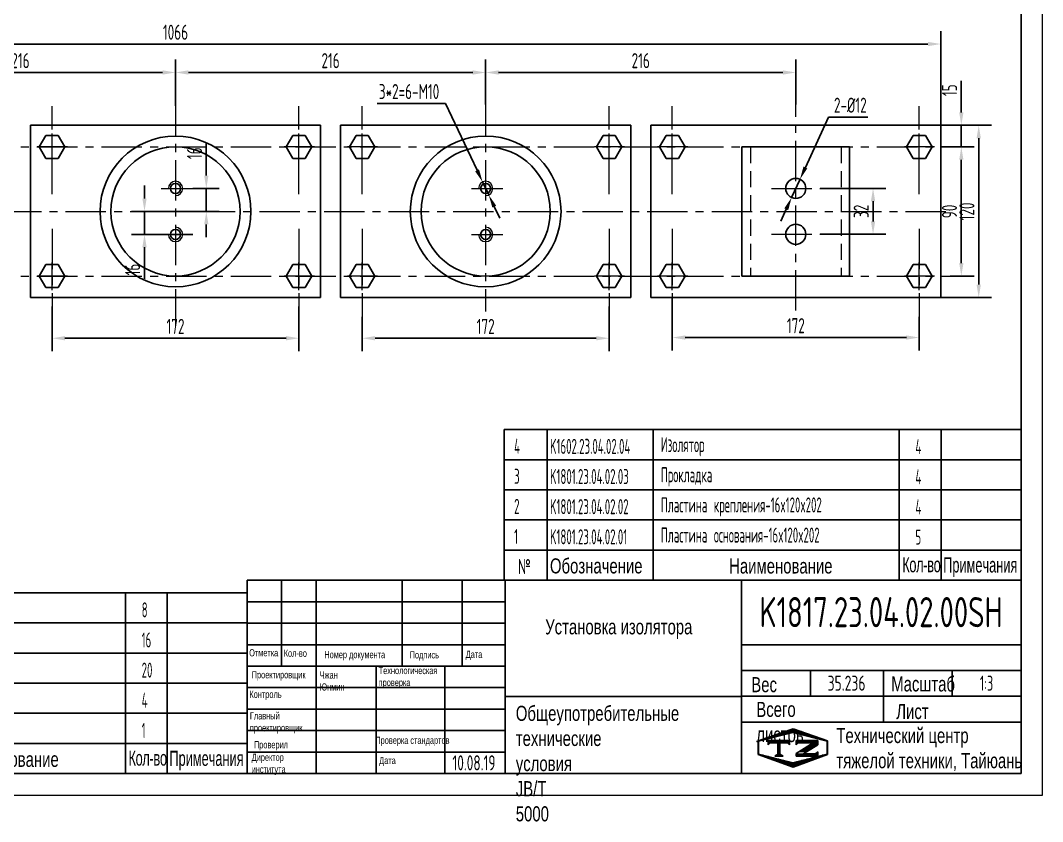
# Model space of a CAD drawing. Header units: millimetres. Extents: x 0 to 1260, y -18 to 891.
# Drawn here: x 548 to 1260, y -18 to 540 of the extents above; entities that cross this region are included whole.
import ezdxf
from ezdxf.enums import TextEntityAlignment as Align

# ---------------------------------------------------------------- set-up
doc = ezdxf.new("R2010")
doc.units = ezdxf.units.MM
doc.header["$LTSCALE"] = 30
doc.linetypes.add('F', pattern=[0.75, 0.5, -0.25])
doc.linetypes.add('G', pattern=[2, 1.25, -0.25, 0.25, -0.25])
doc.layers.get('0').update_dxf_attribs({"lineweight": 30})
doc.layers.get('DEFPOINTS').update_dxf_attribs({"lineweight": 30})
for name, color, linetype, lineweight in [('01', 7, 'Continuous', 30), ('02', 1, 'Continuous', 13), ('04', 2, 'F', 13), ('05', 4, 'G', 13), ('08', 1, 'Continuous', 13), ('11', 3, 'Continuous', 13), ('THICK', 7, 'Continuous', 30)]:
    doc.layers.add(name, color=color, linetype=linetype, lineweight=lineweight)
doc.styles.add('HZLIB', font='TXT.shx', dxfattribs={"width": 0.5, "height": 10.5})
doc.styles.get("Standard").update_dxf_attribs({"font": 'isocp', "width": 0.707, "bigfont": 'intecad.shx'})
doc.dimstyles.new('INTE', dxfattribs={"dimscale": 3, "dimtxt": 3.5, "dimasz": 3, "dimexe": 3, "dimexo": 0, "dimgap": 1, "dimtad": 1, "dimdec": 1, "dimdsep": 46, "dimtxsty": 'Standard', "dimcen": 0, "dimclrd": 1, "dimclre": 1, "dimclrt": 3, "dimaunit": 1, "dimadec": 0, "dimazin": 0, "dimtfac": 1, "dimtmove": 0, "dimatfit": 0, "dimfxl": 0, "dimarcsym": 0})
doc.dimstyles.new('inte_cir_cir7', dxfattribs={"dimscale": 3, "dimtxt": 3.5, "dimasz": 3, "dimexe": 3, "dimexo": 0, "dimgap": 1, "dimtad": 1, "dimtoh": 1, "dimdec": 1, "dimdsep": 46, "dimtxsty": 'Standard', "dimcen": 0, "dimclrd": 1, "dimclre": 1, "dimclrt": 3, "dimaunit": 1, "dimadec": 0, "dimazin": 0, "dimtfac": 1, "dimtmove": 0, "dimatfit": 2, "dimfxl": 0, "dimarcsym": 0})

# ---------------------------------------------------------------- blocks, each defined once
blk = doc.blocks.new('*U6')
at = {"layer": '01'}
for p, q in [((0, 8.88), (-8, 4.27)), ((8, 4.27), (0, 8.88)), ((-8, 4.27), (-8, 0)), ((-8, -4.27), (-8, 0)), ((8, 0), (8, 4.27)), ((8, 0), (8, -4.27)), ((0, -8.88), (-8, -4.27)), ((8, -4.27), (0, -8.88))]:
    blk.add_line(p, q, dxfattribs=at)
at = {"layer": '05'}
for p, q in [((0, -10.7), (0, 10.3)), ((-9.86, 0), (9.35, 0))]:
    blk.add_line(p, q, dxfattribs=at)
blk = doc.blocks.new('*D8')
at = {"layer": '08', "color": 1, "lineweight": -2, "ltscale": 0.75}
for p, q in [((440.16, 487.45), (440.16, 512.47)), ((656.16, 480.24), (656.16, 512.47)), ((449.16, 503.47), (647.16, 503.47))]:
    blk.add_line(p, q, dxfattribs=at)
at = {"layer": '08', "color": 1, "ltscale": 0.75}
for points in [[(449.16, 504.97), (449.16, 501.97), (440.16, 503.47)], [(647.16, 504.97), (647.16, 501.97), (656.16, 503.47)]]:
    blk.add_solid(points, dxfattribs=at)
at = {"layer": 'DEFPOINTS', "color": 0, "ltscale": 0.75}
for p in [(656.16, 503.47), (440.16, 487.45), (656.16, 480.24)]:
    blk.add_point(p, dxfattribs=at)
at = {"layer": '08', "color": 3, "ltscale": 0.75, "insert": (548.16, 511.72), "char_height": 10.5, "attachment_point": 5}
blk.add_mtext('216', dxfattribs=at)
blk = doc.blocks.new('*D9')
at = {"layer": '08', "color": 1, "lineweight": -2, "ltscale": 0.75}
for p, q in [((656.16, 480.24), (656.16, 512.47)), ((872.16, 487.45), (872.16, 512.47)), ((665.16, 503.47), (863.16, 503.47))]:
    blk.add_line(p, q, dxfattribs=at)
at = {"layer": '08', "color": 1, "ltscale": 0.75}
for points in [[(665.16, 504.97), (665.16, 501.97), (656.16, 503.47)], [(863.16, 504.97), (863.16, 501.97), (872.16, 503.47)]]:
    blk.add_solid(points, dxfattribs=at)
at = {"layer": 'DEFPOINTS', "color": 0, "ltscale": 0.75}
for p in [(872.16, 503.47), (872.16, 487.45), (656.16, 480.24)]:
    blk.add_point(p, dxfattribs=at)
at = {"layer": '08', "color": 3, "ltscale": 0.75, "insert": (764.16, 511.72), "char_height": 10.5, "attachment_point": 5}
blk.add_mtext('216', dxfattribs=at)
blk = doc.blocks.new('*D10')
at = {"layer": '08', "color": 1, "lineweight": -2, "ltscale": 0.75}
for p, q in [((872.16, 481.25), (872.16, 512.47)), ((1088.16, 481.25), (1088.16, 512.47)), ((881.16, 503.47), (1079.16, 503.47))]:
    blk.add_line(p, q, dxfattribs=at)
at = {"layer": '08', "color": 1, "ltscale": 0.75}
for points in [[(881.16, 504.97), (881.16, 501.97), (872.16, 503.47)], [(1079.16, 504.97), (1079.16, 501.97), (1088.16, 503.47)]]:
    blk.add_solid(points, dxfattribs=at)
at = {"layer": 'DEFPOINTS', "color": 0, "ltscale": 0.75}
for p in [(1088.16, 503.47), (872.16, 481.25), (1088.16, 481.25)]:
    blk.add_point(p, dxfattribs=at)
at = {"layer": '08', "color": 3, "ltscale": 0.75, "insert": (980.16, 511.72), "char_height": 10.5, "attachment_point": 5}
blk.add_mtext('216', dxfattribs=at)
blk = doc.blocks.new('*D11')
at = {"layer": '08', "color": 1, "lineweight": -2, "ltscale": 0.75}
for p, q in [((123.16, 470.5), (123.16, 532.29)), ((1189.16, 466.66), (1189.16, 532.29)), ((1180.16, 523.29), (132.16, 523.29))]:
    blk.add_line(p, q, dxfattribs=at)
at = {"layer": '08', "color": 1, "ltscale": 0.75}
for points in [[(132.16, 524.79), (132.16, 521.79), (123.16, 523.29)], [(1180.16, 524.79), (1180.16, 521.79), (1189.16, 523.29)]]:
    blk.add_solid(points, dxfattribs=at)
at = {"layer": 'DEFPOINTS', "color": 0, "ltscale": 0.75}
for p in [(123.16, 523.29), (123.16, 470.5), (1189.16, 466.66)]:
    blk.add_point(p, dxfattribs=at)
at = {"layer": '08', "color": 3, "ltscale": 0.75, "insert": (656.16, 531.54), "char_height": 10.5, "attachment_point": 5}
blk.add_mtext('1066', dxfattribs=at)
blk = doc.blocks.new('*D12')
at = {"layer": '08', "color": 1, "lineweight": -2, "ltscale": 0.75}
for p, q in [((1189.16, 466.66), (1224.55, 466.66)), ((1215.55, 355.66), (1215.55, 457.66)), ((1189.16, 346.66), (1224.55, 346.66))]:
    blk.add_line(p, q, dxfattribs=at)
at = {"layer": '08', "color": 1, "ltscale": 0.75}
for points in [[(1214.05, 457.66), (1217.05, 457.66), (1215.55, 466.66)], [(1214.05, 355.66), (1217.05, 355.66), (1215.55, 346.66)]]:
    blk.add_solid(points, dxfattribs=at)
at = {"layer": 'DEFPOINTS', "color": 0, "ltscale": 0.75}
for p in [(1189.16, 466.66), (1215.55, 466.66), (1189.16, 346.66)]:
    blk.add_point(p, dxfattribs=at)
at = {"layer": '08', "color": 3, "ltscale": 0.75, "insert": (1207.3, 406.66), "char_height": 10.5, "attachment_point": 5, "rotation": 90}
blk.add_mtext('120', dxfattribs=at)
blk = doc.blocks.new('*D13')
at = {"layer": '08', "color": 1, "lineweight": -2, "ltscale": 0.75}
for p, q in [((1203.43, 475.66), (1203.43, 497.65)), ((1189.88, 466.66), (1212.43, 466.66)), ((1203.43, 451.66), (1203.43, 466.66)), ((1189.88, 451.66), (1212.43, 451.66)), ((1203.43, 442.66), (1203.43, 433.66))]:
    blk.add_line(p, q, dxfattribs=at)
at = {"layer": '08', "color": 1, "ltscale": 0.75}
for points in [[(1201.93, 475.66), (1204.93, 475.66), (1203.43, 466.66)], [(1201.93, 442.66), (1204.93, 442.66), (1203.43, 451.66)]]:
    blk.add_solid(points, dxfattribs=at)
at = {"layer": 'DEFPOINTS', "color": 0, "ltscale": 0.75}
for p in [(1189.88, 466.66), (1203.43, 466.66), (1189.88, 451.66)]:
    blk.add_point(p, dxfattribs=at)
at = {"layer": '08', "color": 3, "ltscale": 0.75, "insert": (1195.18, 491.16), "char_height": 10.5, "attachment_point": 5, "rotation": 90}
blk.add_mtext('15', dxfattribs=at)
blk = doc.blocks.new('*D14')
at = {"layer": '08', "color": 1, "lineweight": -2, "ltscale": 0.75}
for p, q in [((1189.88, 451.66), (1212.43, 451.66)), ((1203.43, 442.66), (1203.43, 370.66)), ((1195.65, 361.66), (1212.43, 361.66))]:
    blk.add_line(p, q, dxfattribs=at)
at = {"layer": '08', "color": 1, "ltscale": 0.75}
for points in [[(1201.93, 442.66), (1204.93, 442.66), (1203.43, 451.66)], [(1201.93, 370.66), (1204.93, 370.66), (1203.43, 361.66)]]:
    blk.add_solid(points, dxfattribs=at)
at = {"layer": 'DEFPOINTS', "color": 0, "ltscale": 0.75}
for p in [(1189.88, 451.66), (1195.65, 361.66), (1203.43, 361.66)]:
    blk.add_point(p, dxfattribs=at)
at = {"layer": '08', "color": 3, "ltscale": 0.75, "insert": (1195.18, 406.66), "char_height": 10.5, "attachment_point": 5, "rotation": 90}
blk.add_mtext('90', dxfattribs=at)
blk = doc.blocks.new('*D15')
at = {"layer": '08', "color": 1, "lineweight": -2, "ltscale": 0.75}
for p, q in [((1002.16, 346.66), (1002.16, 309.82)), ((1174.16, 333.31), (1174.16, 309.82)), ((1165.16, 318.82), (1011.16, 318.82))]:
    blk.add_line(p, q, dxfattribs=at)
at = {"layer": '08', "color": 1, "ltscale": 0.75}
for points in [[(1011.16, 320.32), (1011.16, 317.32), (1002.16, 318.82)], [(1165.16, 320.32), (1165.16, 317.32), (1174.16, 318.82)]]:
    blk.add_solid(points, dxfattribs=at)
at = {"layer": 'DEFPOINTS', "color": 0, "ltscale": 0.75}
for p in [(1002.16, 346.66), (1174.16, 333.31), (1002.16, 318.82)]:
    blk.add_point(p, dxfattribs=at)
at = {"layer": '08', "color": 3, "ltscale": 0.75, "insert": (1088.16, 327.07), "char_height": 10.5, "attachment_point": 5}
blk.add_mtext('172', dxfattribs=at)
blk = doc.blocks.new('*D16')
at = {"layer": '08', "color": 1, "lineweight": -2, "ltscale": 0.75}
for p, q in [((958.16, 340.48), (958.16, 309.32)), ((786.16, 333.31), (786.16, 309.32)), ((949.16, 318.32), (795.16, 318.32))]:
    blk.add_line(p, q, dxfattribs=at)
at = {"layer": '08', "color": 1, "ltscale": 0.75}
for points in [[(795.16, 319.82), (795.16, 316.82), (786.16, 318.32)], [(949.16, 319.82), (949.16, 316.82), (958.16, 318.32)]]:
    blk.add_solid(points, dxfattribs=at)
at = {"layer": 'DEFPOINTS', "color": 0, "ltscale": 0.75}
for p in [(958.16, 340.48), (786.16, 333.31), (786.16, 318.32)]:
    blk.add_point(p, dxfattribs=at)
at = {"layer": '08', "color": 3, "ltscale": 0.75, "insert": (872.16, 326.57), "char_height": 10.5, "attachment_point": 5}
blk.add_mtext('172', dxfattribs=at)
blk = doc.blocks.new('*D17')
at = {"layer": '08', "color": 1, "lineweight": -2, "ltscale": 0.75}
for p, q in [((570.16, 340.51), (570.16, 309.32)), ((742.16, 340.51), (742.16, 309.32)), ((733.16, 318.32), (579.16, 318.32))]:
    blk.add_line(p, q, dxfattribs=at)
at = {"layer": '08', "color": 1, "ltscale": 0.75}
for points in [[(579.16, 319.82), (579.16, 316.82), (570.16, 318.32)], [(733.16, 319.82), (733.16, 316.82), (742.16, 318.32)]]:
    blk.add_solid(points, dxfattribs=at)
at = {"layer": 'DEFPOINTS', "color": 0, "ltscale": 0.75}
for p in [(570.16, 340.51), (742.16, 340.51), (570.16, 318.32)]:
    blk.add_point(p, dxfattribs=at)
at = {"layer": '08', "color": 3, "ltscale": 0.75, "insert": (656.16, 326.57), "char_height": 10.5, "attachment_point": 5}
blk.add_mtext('172', dxfattribs=at)
blk = doc.blocks.new('*D19')
at = {"layer": '08', "color": 1, "lineweight": -2, "ltscale": 0.75}
for p, q in [((677.61, 431.66), (677.61, 453.71)), ((668.14, 422.66), (686.61, 422.66)), ((677.61, 406.66), (677.61, 422.66)), ((668.14, 406.66), (686.61, 406.66)), ((677.61, 397.66), (677.61, 388.66))]:
    blk.add_line(p, q, dxfattribs=at)
at = {"layer": '08', "color": 1, "ltscale": 0.75}
for points in [[(676.11, 431.66), (679.11, 431.66), (677.61, 422.66)], [(676.11, 397.66), (679.11, 397.66), (677.61, 406.66)]]:
    blk.add_solid(points, dxfattribs=at)
at = {"layer": 'DEFPOINTS', "color": 0, "ltscale": 0.75}
for p in [(668.14, 422.66), (677.61, 422.66), (668.14, 406.66)]:
    blk.add_point(p, dxfattribs=at)
at = {"layer": '08', "color": 3, "ltscale": 0.75, "insert": (669.36, 447.19), "char_height": 10.5, "attachment_point": 5, "rotation": 90}
blk.add_mtext('16', dxfattribs=at)
blk = doc.blocks.new('*D20')
at = {"layer": '08', "color": 1, "lineweight": -2, "ltscale": 0.75}
for p, q in [((634.56, 415.66), (634.56, 424.66)), ((668.14, 406.66), (625.56, 406.66)), ((634.56, 406.66), (634.56, 390.66)), ((668.14, 390.66), (625.56, 390.66)), ((634.56, 381.66), (634.56, 359.61))]:
    blk.add_line(p, q, dxfattribs=at)
at = {"layer": '08', "color": 1, "ltscale": 0.75}
for points in [[(633.06, 415.66), (636.06, 415.66), (634.56, 406.66)], [(633.06, 381.66), (636.06, 381.66), (634.56, 390.66)]]:
    blk.add_solid(points, dxfattribs=at)
at = {"layer": 'DEFPOINTS', "color": 0, "ltscale": 0.75}
for p in [(668.14, 406.66), (634.56, 390.66), (668.14, 390.66)]:
    blk.add_point(p, dxfattribs=at)
at = {"layer": '08', "color": 3, "ltscale": 0.75, "insert": (626.31, 366.14), "char_height": 10.5, "attachment_point": 5, "rotation": 90}
blk.add_mtext('16', dxfattribs=at)
blk = doc.blocks.new('*D31')
at = {"layer": '08', "color": 1, "lineweight": -2, "ltscale": 0.75}
for p, q in [((844.08, 481.94), (796.53, 481.94)), ((866.17, 435.31), (844.08, 481.94)), ((874.3, 418.14), (870.02, 427.18)), ((878.16, 410.01), (882.01, 401.88))]:
    blk.add_line(p, q, dxfattribs=at)
at = {"layer": '08', "color": 1, "ltscale": 0.75}
for points in [[(867.52, 435.95), (864.81, 434.67), (870.02, 427.18)], [(879.51, 410.65), (876.8, 409.37), (874.3, 418.14)]]:
    blk.add_solid(points, dxfattribs=at)
at = {"layer": 'DEFPOINTS', "color": 0, "ltscale": 0.75}
for p in [(870.02, 427.18), (874.3, 418.14)]:
    blk.add_point(p, dxfattribs=at)
at = {"layer": '08', "color": 3, "ltscale": 0.75, "insert": (818.8, 490.19), "char_height": 10.5, "attachment_point": 5}
blk.add_mtext('3*2=6-M10', dxfattribs=at)
blk = doc.blocks.new('*D33')
at = {"layer": '08', "color": 1, "lineweight": -2, "ltscale": 0.75}
for p, q in [((1105.16, 422.73), (1150.94, 422.73)), ((1141.94, 399.73), (1141.94, 413.73)), ((1105.16, 390.73), (1150.94, 390.73))]:
    blk.add_line(p, q, dxfattribs=at)
at = {"layer": '08', "color": 1, "ltscale": 0.75}
for points in [[(1140.44, 413.73), (1143.44, 413.73), (1141.94, 422.73)], [(1140.44, 399.73), (1143.44, 399.73), (1141.94, 390.73)]]:
    blk.add_solid(points, dxfattribs=at)
at = {"layer": 'DEFPOINTS', "color": 0, "ltscale": 0.75}
for p in [(1105.16, 422.73), (1141.94, 422.73), (1105.16, 390.73)]:
    blk.add_point(p, dxfattribs=at)
at = {"layer": '08', "color": 3, "ltscale": 0.75, "insert": (1133.69, 406.73), "char_height": 10.5, "attachment_point": 5, "rotation": 90}
blk.add_mtext('32', dxfattribs=at)
blk = doc.blocks.new('*D34')
at = {"layer": '08', "color": 1, "lineweight": -2, "ltscale": 0.75}
for p, q in [((1094.83, 437.28), (1110.95, 472.44)), ((1110.95, 472.44), (1138.34, 472.44)), ((1085.25, 416.37), (1091.08, 429.09)), ((1081.5, 408.19), (1077.75, 400))]:
    blk.add_line(p, q, dxfattribs=at)
at = {"layer": '08', "color": 1, "ltscale": 0.75}
for points in [[(1093.47, 437.9), (1096.19, 436.65), (1091.08, 429.09)], [(1080.13, 408.81), (1082.86, 407.56), (1085.25, 416.37)]]:
    blk.add_solid(points, dxfattribs=at)
at = {"layer": 'DEFPOINTS', "color": 0, "ltscale": 0.75}
for p in [(1091.08, 429.09), (1085.25, 416.37)]:
    blk.add_point(p, dxfattribs=at)
at = {"layer": '08', "color": 3, "ltscale": 0.75, "insert": (1126.14, 480.69), "char_height": 10.5, "attachment_point": 5}
blk.add_mtext('2-%%C12', dxfattribs=at)
blk = doc.blocks.new('*U46')
at = {"layer": '01'}
for points in [[(415, 5), (415, 292)], [(25, 5), (415, 5)]]:
    blk.add_lwpolyline(points, dxfattribs=at)
at = {"layer": '02'}
for points in [[(420, 0), (420, 297)], [(0, 0), (420, 0)]]:
    blk.add_lwpolyline(points, dxfattribs=at)
blk = doc.blocks.new('*X63')
at = {"color": 0}
for p, q in [((127.06, 7.8), (132.06, 7.8)), ((127.06, 7.5), (132.06, 7.5)), ((127.06, 7.2), (127.32, 7.2)), ((130.62, 7.2), (132.06, 7.2)), ((127.84, 5.4), (129.64, 5.4)), ((128.3, 5.7), (130.1, 5.7)), ((128.77, 6), (130.57, 6)), ((129.23, 6.3), (131.04, 6.3)), ((129.7, 6.6), (131.51, 6.6)), ((130.16, 6.9), (131.98, 6.9))]:
    blk.add_line(p, q, dxfattribs=at)
blk = doc.blocks.new('*X64')
at = {"color": 0}
for p, q in [((127.06, 4.8), (132.06, 4.8)), ((131.84, 5.1), (132.06, 5.1)), ((127.06, 4.5), (132.06, 4.5))]:
    blk.add_line(p, q, dxfattribs=at)
blk = doc.blocks.new('*X62')
at = {"color": 0}
for p, q in [((122.82, 4.8), (123.24, 4.8)), ((122.34, 4.5), (123.72, 4.5))]:
    blk.add_line(p, q, dxfattribs=at)
blk = doc.blocks.new('*X61')
at = {"color": 0}
for p, q in [((120.53, 7.8), (125.53, 7.8)), ((120.53, 7.5), (125.53, 7.5)), ((120.53, 7.2), (120.79, 7.2)), ((125.27, 7.2), (125.53, 7.2))]:
    blk.add_line(p, q, dxfattribs=at)
blk = doc.blocks.new('*X60')
at = {"color": 0}
for p, q in [((123.24, 9.6), (125.52, 9.6)), ((124.1, 9.9), (128.52, 9.9)), ((124.97, 10.2), (127.67, 10.2)), ((125.83, 10.5), (126.82, 10.5)), ((127.02, 9.6), (129.37, 9.6)), ((118.22, 7.8), (118.32, 7.8)), ((118.22, 7.5), (118.27, 7.5)), ((118.22, 7.2), (118.27, 7.2)), ((118.94, 8.1), (119.52, 8.1)), ((119.8, 8.4), (120.72, 8.4)), ((120.66, 8.7), (121.92, 8.7)), ((121.52, 9), (123.12, 9)), ((122.38, 9.3), (124.32, 9.3)), ((128.22, 9.3), (130.22, 9.3)), ((129.42, 9), (131.07, 9)), ((130.62, 8.7), (131.92, 8.7)), ((131.82, 8.4), (132.77, 8.4)), ((133.02, 8.1), (133.62, 8.1)), ((134.22, 7.8), (134.32, 7.8)), ((134.27, 7.5), (134.32, 7.5)), ((134.27, 7.2), (134.32, 7.2)), ((118.22, 6.9), (118.27, 6.9)), ((118.22, 6.6), (118.27, 6.6)), ((118.22, 6.3), (118.27, 6.3)), ((118.22, 6), (118.27, 6)), ((118.22, 5.7), (118.27, 5.7)), ((118.22, 5.4), (118.27, 5.4)), ((118.22, 5.1), (118.27, 5.1)), ((118.22, 4.8), (118.27, 4.8)), ((134.27, 6.9), (134.32, 6.9)), ((134.27, 6.6), (134.32, 6.6)), ((134.27, 6.3), (134.32, 6.3)), ((134.27, 6), (134.32, 6)), ((134.27, 5.7), (134.32, 5.7)), ((134.27, 5.4), (134.32, 5.4)), ((134.27, 5.1), (134.32, 5.1)), ((134.27, 4.8), (134.32, 4.8)), ((118.79, 4.5), (119.42, 4.5)), ((119.61, 4.2), (120.62, 4.2)), ((120.43, 3.9), (121.82, 3.9)), ((121.26, 3.6), (123.02, 3.6)), ((122.08, 3.3), (124.22, 3.3)), ((122.91, 3), (125.42, 3)), ((123.73, 2.7), (128.89, 2.7)), ((124.55, 2.4), (128.07, 2.4)), ((127.12, 3), (129.7, 3)), ((128.32, 3.3), (130.51, 3.3)), ((129.52, 3.6), (131.32, 3.6)), ((130.72, 3.9), (132.14, 3.9)), ((131.92, 4.2), (132.95, 4.2)), ((133.12, 4.5), (133.76, 4.5)), ((125.38, 2.1), (127.26, 2.1)), ((126.2, 1.8), (126.45, 1.8))]:
    blk.add_line(p, q, dxfattribs=at)

msp = doc.modelspace()

# ---------------------------------------------------------------- linework, layer by layer
at = {"ltscale": 0.75}
for p, q in [((1050.66, 451.66), (1050.66, 361.66)), ((1125.66, 451.66), (1125.66, 361.66))]:
    msp.add_line(p, q, dxfattribs=at)
for p, q in [((885, 254.72), (885, 149.72)), ((885, 254.72), (1245, 254.72)), ((915, 254.72), (915, 149.72)), ((988.85, 254.72), (988.85, 149.72)), ((1160.25, 254.72), (1160.25, 149.72)), ((1189.3, 254.72), (1189.3, 149.72)), ((1245, 254.72), (1245, 149.72)), ((885, 233.72), (1245, 233.72)), ((885, 212.72), (1245, 212.72)), ((885, 191.72), (1245, 191.72)), ((885, 170.72), (1245, 170.72)), ((706.12, 149.72), (706.12, 15)), ((885, 149.72), (1245, 149.72)), ((346.12, 141), (706.12, 141)), ((621.37, 141), (621.37, 15)), ((650.42, 141), (650.42, 15)), ((346.12, 120), (706.12, 120)), ((346.12, 99), (706.12, 99)), ((346.12, 78), (706.12, 78)), ((346.12, 57), (706.12, 57)), ((346.12, 36), (706.12, 36)), ((346.12, 36), (706.12, 36)), ((346.12, 15), (706.12, 15))]:
    msp.add_line(p, q)
for centre in [(1088.16, 422.73), (1088.16, 390.73)]:
    msp.add_circle(centre, 7, dxfattribs=at)
at = {"layer": '01', "color": 7, "linetype": 'Continuous', "ltscale": 0.75}
for p, q in [((555.16, 466.66), (555.16, 346.66)), ((555.16, 466.66), (757.16, 466.66)), ((757.16, 466.66), (757.16, 346.66)), ((771.16, 466.66), (771.16, 346.66)), ((771.16, 466.66), (973.16, 466.66)), ((973.16, 466.66), (973.16, 346.66)), ((987.16, 466.66), (987.16, 346.66)), ((987.16, 466.66), (1189.16, 466.66)), ((1189.16, 466.66), (1189.16, 346.66)), ((555.16, 346.66), (757.16, 346.66)), ((771.16, 346.66), (973.16, 346.66)), ((987.16, 346.66), (1189.16, 346.66))]:
    msp.add_line(p, q, dxfattribs=at)
at = {"layer": '01', "ltscale": 0.75}
for p, q in [((1125.66, 451.66), (1050.66, 451.66)), ((1050.66, 361.66), (1125.66, 361.66))]:
    msp.add_line(p, q, dxfattribs=at)
at = {"layer": '01', "color": 7, "linetype": 'Continuous', "ltscale": 0.75}
for centre, radius in [((656.16, 406.66), 52.5), ((872.16, 406.66), 52.5), ((656.16, 406.66), 45), ((872.16, 406.66), 45), ((656.16, 422.66), 3.51), ((872.16, 422.66), 3.51), ((656.16, 390.66), 3.51), ((872.16, 390.66), 3.51)]:
    msp.add_circle(centre, radius, dxfattribs=at)
at = {"layer": '02', "ltscale": 0.75}
for centre, start, end in [((656.16, 422.66), 270, 180), ((872.16, 422.66), 270, 180), ((656.16, 390.66), 180, 90), ((872.16, 390.66), 180, 90)]:
    msp.add_arc(centre, 5, start, end, dxfattribs=at)
at = {"layer": '04', "color": 2, "linetype": 'F', "ltscale": 0.75}
for p, q in [((1056.66, 451.66), (1056.66, 361.66)), ((1119.66, 451.66), (1119.66, 361.66))]:
    msp.add_line(p, q, dxfattribs=at)
at = {"layer": '05', "color": 4, "linetype": 'G', "ltscale": 0.75}
for p, q in [((1088.16, 337.68), (1088.16, 491.43)), ((1071.16, 422.73), (1105.16, 422.73)), ((1071.16, 390.73), (1105.16, 390.73))]:
    msp.add_line(p, q, dxfattribs=at)
at = {"layer": '05', "color": 142, "linetype": 'G', "ltscale": 0.75}
for p, q in [((656.16, 487.45), (656.16, 326.94)), ((872.16, 487.45), (872.16, 336.87)), ((570.16, 418.66), (570.16, 480.01)), ((742.16, 418.66), (742.16, 480.01)), ((786.16, 418.66), (786.16, 480.01)), ((958.16, 418.66), (958.16, 480.01)), ((1002.16, 418.66), (1002.16, 480.01)), ((1174.16, 418.66), (1174.16, 480.01)), ((334.69, 451.66), (1195.19, 451.66)), ((309.6, 406.66), (1193.49, 406.66)), ((570.16, 394.66), (570.16, 333.31)), ((742.16, 394.66), (742.16, 333.31)), ((786.16, 394.66), (786.16, 333.31)), ((958.16, 394.66), (958.16, 333.31)), ((1002.16, 394.66), (1002.16, 333.31)), ((1174.16, 394.66), (1174.16, 333.31)), ((334.69, 361.66), (1209.86, 361.66))]:
    msp.add_line(p, q, dxfattribs=at)
at = {"layer": '05', "ltscale": 0.75}
for p, q in [((646.18, 422.66), (668.14, 422.66)), ((862.18, 422.66), (884.14, 422.66)), ((646.18, 390.66), (668.14, 390.66)), ((862.18, 390.66), (884.14, 390.66))]:
    msp.add_line(p, q, dxfattribs=at)
at = {"layer": 'THICK'}
for p, q in [((706.12, 149.72), (1245, 149.72)), ((730.07, 149.65), (730.07, 149.72)), ((730.07, 89.84), (730.07, 149.72)), ((754.02, 15), (754.02, 149.72)), ((813.9, 89.84), (813.9, 149.72)), ((855.81, 89.84), (855.81, 149.72)), ((885.75, 15), (885.75, 149.72)), ((1050.41, 15), (1050.41, 149.72)), ((1245, 15), (1245, 149.72)), ((706.12, 104.81), (885.75, 104.81)), ((1050.41, 104.81), (1245, 104.81)), ((706.12, 89.84), (885.75, 89.84)), ((795.94, 15), (795.94, 89.84)), ((843.84, 15), (843.84, 89.84)), ((1050.41, 86.85), (1245, 86.85)), ((1098.31, 68.89), (1098.31, 86.85)), ((1149.2, 50.93), (1149.2, 86.85)), ((1197.1, 68.89), (1197.1, 86.85)), ((885.75, 68.63), (1050.41, 68.63)), ((1050.41, 68.89), (1245, 68.89)), ((1050.41, 50.93), (1245, 50.93)), ((706.12, 15), (1245, 15))]:
    msp.add_line(p, q, dxfattribs=at)
at = {"layer": 'THICK', "color": 3}
for p, q in [((706.12, 134.75), (885.75, 134.75)), ((706.12, 119.78), (885.75, 119.78)), ((706.12, 74.88), (885.75, 74.88)), ((706.12, 59.91), (885.75, 59.91)), ((706.12, 44.94), (885.75, 44.94)), ((1061.94, 37.77), (1086.2, 46.22)), ((1062.1, 37.58), (1086.05, 43.57)), ((1086.05, 43.57), (1110, 37.58)), ((1086.2, 46.22), (1110.15, 37.77)), ((1061.94, 28.36), (1061.94, 37.77)), ((1062.1, 28.6), (1062.1, 37.58)), ((1068.86, 35.06), (1068.86, 38.05)), ((1068.86, 38.05), (1083.83, 38.05)), ((1070.36, 36.55), (1068.86, 35.06)), ((1082.33, 36.55), (1070.36, 36.55)), ((1075.69, 36.57), (1075.69, 28.36)), ((1076.34, 36.57), (1076.34, 28.36)), ((1077.09, 36.57), (1077.09, 28.36)), ((1083.83, 35.06), (1082.33, 36.55)), ((1083.83, 38.05), (1083.83, 35.06)), ((1088.41, 38.05), (1088.41, 35.06)), ((1088.41, 38.05), (1103.38, 38.05)), ((1088.41, 35.06), (1089.91, 36.55)), ((1100.2, 36.55), (1088.41, 28.93)), ((1089.91, 36.55), (1100.2, 36.55)), ((1103.38, 38.05), (1103.38, 35.06)), ((1110, 37.58), (1110, 28.6)), ((1110.15, 37.77), (1110.15, 28.36)), ((706.12, 29.97), (885.75, 29.97)), ((1086.05, 22.61), (1062.1, 28.6)), ((1076.34, 29.04), (1073.44, 27.22)), ((1076.34, 29.04), (1079.24, 27.22)), ((1110, 28.6), (1086.05, 22.61)), ((1088.41, 28.93), (1088.41, 27.22)), ((1095.71, 30.18), (1093.42, 28.71)), ((1101.88, 28.71), (1093.42, 28.71)), ((1103.38, 35.08), (1095.71, 30.18)), ((1103.38, 30.21), (1101.88, 28.71)), ((1103.38, 27.22), (1103.38, 30.21)), ((1086.2, 19.52), (1061.94, 28.36)), ((1073.44, 27.22), (1076.34, 27.22)), ((1079.24, 27.22), (1076.34, 27.22)), ((1110.15, 28.36), (1086.2, 19.52)), ((1088.41, 27.22), (1103.38, 27.22))]:
    msp.add_line(p, q, dxfattribs=at)

# ---------------------------------------------------------------- block references
at = {"layer": '01', "xscale": 3, "yscale": 3, "zscale": 3}
msp.add_blockref('*U46', (0, 0), dxfattribs=at)
at = {"layer": '05', "ltscale": 0.75, "rotation": 90}
for p in [(570.16, 451.66), (742.16, 451.66), (786.16, 451.66), (958.16, 451.66), (1002.16, 451.66), (1174.16, 451.66), (570.16, 361.66), (742.16, 361.66), (786.16, 361.66), (958.16, 361.66), (1002.16, 361.66), (1174.16, 361.66)]:
    msp.add_blockref('*U6', p, dxfattribs=at)
at = {"layer": 'THICK', "color": 3, "xscale": 2.993760000000464, "yscale": 2.99375999999998, "zscale": 2.99376}
for name in ['*X60', '*X61', '*X63', '*X62', '*X64']:
    msp.add_blockref(name, (708.02, 14.27), dxfattribs=at)

# ---------------------------------------------------------------- texts
at = {"style": 'HZLIB', "width": 0.5}
for s, p in [('Изолятор', (994.15, 238.95)), ('4', (892, 237.92)), ('K1602.23.04.02.04', (916.98, 237.73)), ('4', (1171.46, 237.56)), ('Прокладка', (994.15, 217.95)), ('3', (892, 216.92)), ('K1801.23.04.02.03', (916.98, 216.73)), ('4', (1171.46, 216.56)), ('Пластина крепления-16x120x202', (994.15, 196.95)), ('2', (892, 195.92)), ('K1801.23.04.02.02', (916.98, 195.73)), ('4', (1171.46, 195.56)), ('1', (892, 174.92)), ('K1801.23.04.02.01', (916.98, 174.73)), ('Пластина основания-16x120x202', (994.15, 175.95)), ('5', (1171.46, 174.56)), ('8', (632.59, 123.84)), ('16', (632.59, 102.84)), ('20', (632.59, 81.84)), ('4', (632.59, 60.84)), ('1', (632.59, 39.84))]:
    msp.add_text(s, height=10.5, dxfattribs=at).set_placement(p)
at = {"layer": '01', "attachment_point": 1}
for s, insert, char_height in [('{\\Fisocp,intecad|c204;№}', (894.62, 164.48), 10.5), ('{\\fArial|b0|i0|c204|p34;Обозначение}', (916.94, 164.97), 10.5), ('{\\fArial|b0|i0|c204|p34;Наименование}', (1041.72, 164.91), 10.5), ('{\\fArial|b0|i0|c204|p34;\\W0.607;\\T0.95;Кол-во}', (1162.31, 165.79), 10.5), ('{\\fArial|b0|i0|c204|p34;\\W0.607;Примечания}', (1190.77, 165.61), 10.5), ('{\\fArial|b0|i0|c204|p34;\\C3;Установка изолятора}', (913.63, 122.52), 10.5), ('{\\fArial|b0|i0|c204|p34;Кол-во}', (731.52, 101.36), 5), ('{\\fArial|b0|i0|c204|p34;Номер документа}', (759.8, 100.42), 5), ('{\\fArial|b0|i0|c204|p34;Подпись}', (819.2, 100.24), 5), ('{\\fArial|b0|i0|c204|p34;Дата}', (858.25, 100.56), 5), ('{\\fArial|b0|i0|c204|p34;Технологическая\\Pпроверка}', (797.64, 89.32), 5), ('{\\fArial|b0|i0|c204|p34;Вес}', (1057.16, 82.23), 10.5), ('{\\fArial|b0|i0|c204|p34;Масштаб}', (1154.63, 82.73), 10.5), ('{\\fArial|b0|i0|c204|p34;Контроль}', (707.64, 72.73), 5), ('{\\fArial|b0|i0|c204|p34;Главный\\Pпроектировщик}', (707.96, 57.74), 5), ('{\\fArial|b0|i0|c204|p34;Лист}', (1158.13, 63.5), 10.5), ('{\\fArial|b0|i0|c204|p34;Технический центр\\Pтяжелой техники, Тайюань}', (1116.39, 46.77), 10.5), ('{\\fArial|b0|i0|c204|p34;Проверка стандартов}', (795.33, 40.71), 5), ('{\\fArial|b0|i0|c204|p34;Наименование}', (502.85, 30.19), 10.5), ('{\\fArial|b0|i0|c204|p34;\\W0.607;\\T0.95;Кол-во}', (623.44, 31.07), 10.5), ('{\\fArial|b0|i0|c204|p34;\\W0.607;Примечания}', (651.89, 30.89), 10.5), ('{\\fArial|b0|i0|c204|p34;Дата}', (797.99, 26.66), 5)]:
    msp.add_mtext(s, dxfattribs=dict(at, insert=insert, char_height=char_height))
for s, insert, char_height, width in [('{\\fArial|b0|i0|c204|p34;Отметка}', (707.46, 101.67), 5, 0.3124), ('{\\fArial|b0|i0|c204|p34;Проектировщик}', (709.22, 86.35), 5, 0.1562), ('{\\fArial|b0|i0|c204|p34;\\C3;Чжан Юнмин}', (756.55, 86.2), 5, 0.1562), ('{\\fArial|b0|i0|c204|p34;Всего листов}', (1060.66, 65), 10.5, 0.2499), ('{\\fArial|b0|i0|c204|p34;Общеупотребительные\\Pтехнические условия \\fArial|b0|i0|c0|p34;JB/T 5000}', (893.15, 62.25), 10.5, 0.4998), ('{\\fArial|b0|i0|c204|p34;Проверил}', (710.77, 37.61), 5, 0.1562), ('{\\fArial|b0|i0|c204|p34;Директор\\Pинститута}', (709.21, 28.85), 5, 0.3124)]:
    msp.add_mtext(s, dxfattribs=dict(at, insert=insert, char_height=char_height, width=width))
at = {"layer": '11'}
for s, height, width, p, p2 in [('K1817.23.04.02.00SH', 21, 0.697822, (1062.83, 117), (1232.17, 117)), ('35.236', 10.5, 0.678335, (1110.32, 72.75), (1136.68, 72.75)), ('1:3', 10.5, 0.630783, (1216.39, 72.75), (1225.61, 72.75)), ('10.08.19', 10.5, 0.661132, (849, 17.25), (879, 17.25))]:
    msp.add_text(s, height=height, dxfattribs=dict(at, width=width)).set_placement(p, p2, align=Align.FIT)

# ---------------------------------------------------------------- dimensions: what is measured, and where the dimension line sits
at = {"layer": '08', "ltscale": 0.75}
for base, p1, p2, picture, middle in [((123.16, 523.29), (1189.16, 466.66), (123.16, 470.5), '*D11', (656.16, 531.54)), ((656.16, 503.47), (440.16, 487.45), (656.16, 480.24), '*D8', (548.16, 511.72)), ((872.16, 503.47), (656.16, 480.24), (872.16, 487.45), '*D9', (764.16, 511.72)), ((1088.16, 503.47), (872.16, 481.25), (1088.16, 481.25), '*D10', (980.16, 511.72)), ((1002.16, 318.82), (1174.16, 333.31), (1002.16, 346.66), '*D15', (1088.16, 327.07)), ((570.16, 318.32), (742.16, 340.51), (570.16, 340.51), '*D17', (656.16, 326.57)), ((786.16, 318.32), (958.16, 340.48), (786.16, 333.31), '*D16', (872.16, 326.57))]:
    dim = msp.add_linear_dim(base=base, p1=p1, p2=p2, dimstyle='INTE', dxfattribs=at)
    dim.commit()
    dim.dimension.update_dxf_attribs({"geometry": picture, "text_midpoint": middle})
for base, p1, p2, picture, middle in [((1203.43, 466.66), (1189.88, 451.66), (1189.88, 466.66), '*D13', (1195.18, 491.16)), ((1215.55, 466.66), (1189.16, 346.66), (1189.16, 466.66), '*D12', (1207.3, 406.66)), ((677.61, 422.66), (668.14, 406.66), (668.14, 422.66), '*D19', (669.36, 447.19)), ((1203.43, 361.66), (1189.88, 451.66), (1195.65, 361.66), '*D14', (1195.18, 406.66)), ((634.56, 390.66), (668.14, 406.66), (668.14, 390.66), '*D20', (626.31, 366.14)), ((1141.94, 422.73), (1105.16, 390.73), (1105.16, 422.73), '*D33', (1133.69, 406.73))]:
    dim = msp.add_linear_dim(base=base, p1=p1, p2=p2, angle=90, dimstyle='INTE', dxfattribs=at)
    dim.commit()
    dim.dimension.update_dxf_attribs({"geometry": picture, "text_midpoint": middle})
for p1, p2, text, picture, middle in [((874.3, 418.14), (870.02, 427.18), '3*2=6-M10', '*D31', (818.8, 481.94)), ((1085.25, 416.37), (1091.08, 429.09), '2-%%C12', '*D34', (1126.14, 472.44))]:
    dim = msp.add_diameter_dim_2p(p1=p1, p2=p2, text=text, dimstyle='inte_cir_cir7', dxfattribs=at)
    dim.commit()
    dim.dimension.update_dxf_attribs({"geometry": picture, "text_midpoint": middle, "dimtype": 163})

doc.saveas('drawing.dxf')
